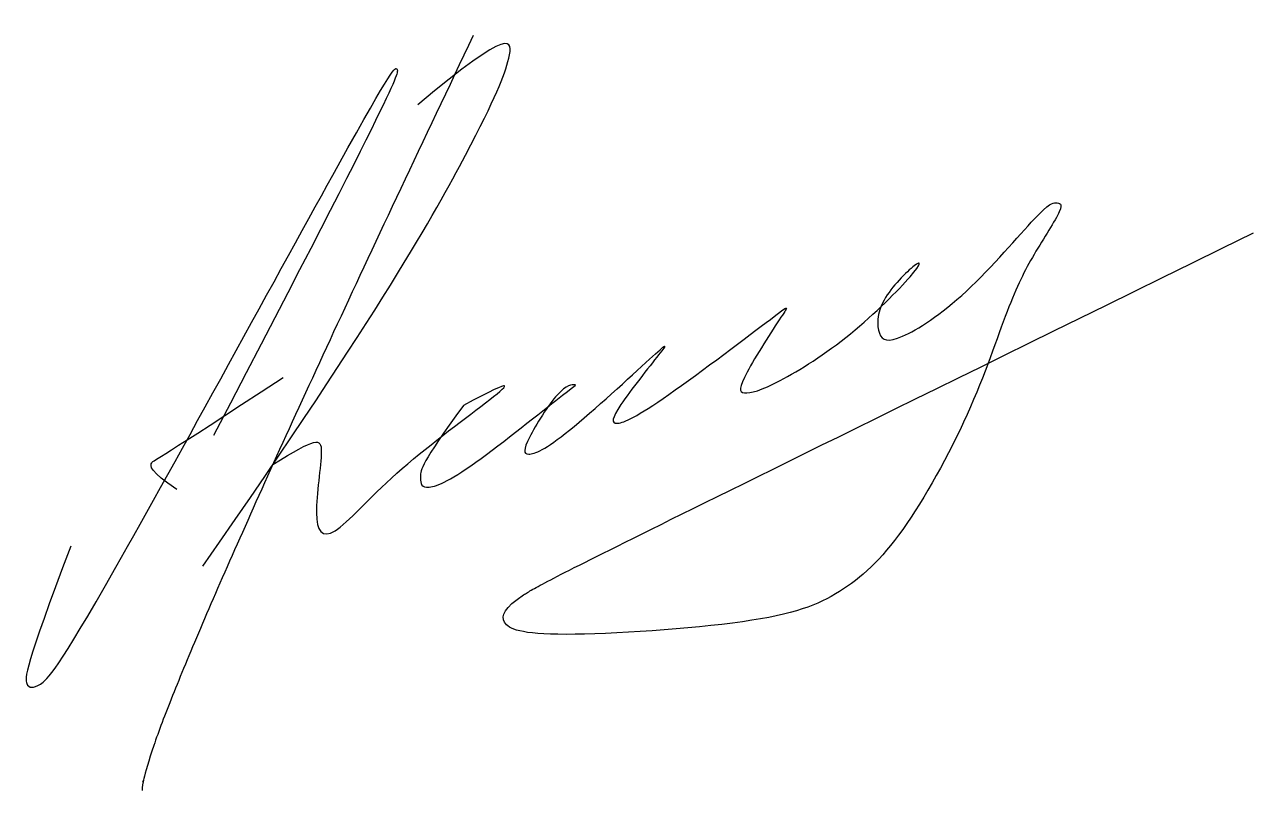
# Model space of a CAD drawing. Header units: millimetres. Extents: x 1.8 to 14.3, y -2.1 to 5.7.
import ezdxf

# ---------------------------------------------------------------- set-up
doc = ezdxf.new("R2010")
doc.units = ezdxf.units.MM

msp = doc.modelspace()

# ---------------------------------------------------------------- linework, layer by layer
at = {"color": 5}
for points, degree in [([(3.604, 0.156), (5.446, 2.803), (6.508, 4.728), (6.777, 5.379), (6.777, 5.691), (5.8, 4.87)], 3), ([(6.367, 5.578), (2.981, -1.529), (2.981, -2.137)], 2), ([(2.251, 0.361), (1.779, -0.893), (1.779, -1.095), (1.914, -1.095), (2.211, -0.825), (5.528, 5.266), (5.596, 5.266), (5.614, 5.125), (3.711, 1.492)], 3), ([(6.268, 1.798), (5.828, 1.198), (5.828, 1.07), (5.828, 0.914), (6.206, 1.042), (7.408, 2.01), (7.441, 2.01), (7.263, 2.01), (6.879, 1.392), (6.879, 1.253), (7.219, 1.392), (8.36, 2.449), (8.36, 2.432), (7.781, 1.709), (7.781, 1.57), (8.115, 1.704), (9.617, 2.833), (9.595, 2.833), (9.083, 2.026), (9.083, 1.887), (9.43, 1.983), (10.242, 2.495), (10.954, 3.218), (10.954, 3.318), (10.493, 2.862), (10.493, 2.484), (10.665, 2.417), (11.394, 2.878), (12.229, 3.868), (12.323, 3.868), (12.44, 3.868), (12.084, 3.329), (11.85, 2.867), (11.481, 1.742), (10.736, 0.397), (10.135, -0.147), (9.405, -0.433), (6.973, -0.597), (6.607, -0.433), (6.726, -0.185), (7.433, 0.166), (14.347, 3.562)], 3), ([(3.337, 0.94), (3.059, 1.122), (3.059, 1.243), (3.146, 1.243), (4.423, 2.085)], 3), ([(4.318, 1.193), (4.766, 1.472), (4.865, 1.472), (4.709, 0.595), (4.879, 0.354), (5.503, 1.09), (6.622, 1.911), (6.848, 2.109), (6.268, 1.798)], 3)]:
    msp.add_open_spline(points, degree=degree, dxfattribs=at)

doc.saveas('drawing.dxf')
